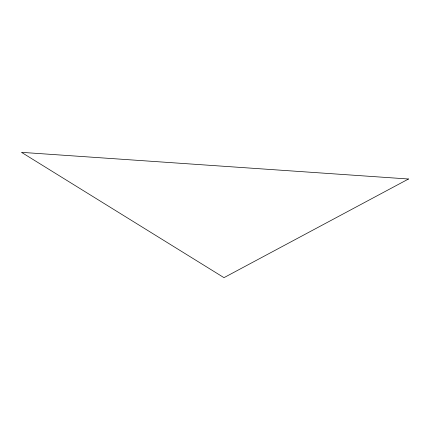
<?xml version="1.0" encoding="UTF-8"?>
<svg xmlns="http://www.w3.org/2000/svg" width="430" height="430" viewBox="0 0 430 430"><rect width="100%" height="100%" fill="white"/><g stroke="black" fill="none" stroke-linecap="round" stroke-linejoin="round"><path stroke-width="0.64" d="M408.5 179.004L223.987 277.656L21.5 152.344L408.5 179.004"/></g></svg>
